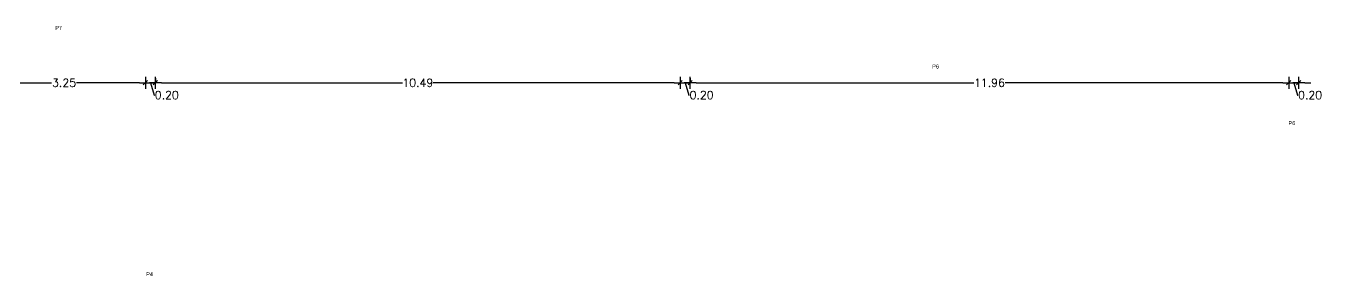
# Model space of a CAD drawing. Header units: metres. Extents: x 210 to 643, y -622 to 114.
# Drawn here: x 385.92 to 411.81, y -78.75 to -73.75 of the extents above; entities that cross this region are included whole.
import ezdxf

# ---------------------------------------------------------------- set-up
doc = ezdxf.new("R2010")
doc.units = ezdxf.units.M
for name, color, linetype in [('00.00 ACOTADO 1_100', 7, 'Continuous'), ('07.01 CARPINTERIA MEMORIA 1_50', 7, 'Continuous'), ('COTAS', 3, 'Continuous')]:
    doc.layers.add(name, color=color, linetype=linetype)
doc.styles.add('E-100', font='romans.shx', dxfattribs={"height": 0.16})
doc.styles.get("Standard").update_dxf_attribs({"font": 'arial.ttf'})
doc.dimstyles.new('E-100', dxfattribs={"dimtxt": 0.16, "dimasz": 0.12, "dimexe": 0, "dimexo": 0.12, "dimgap": 0.0035, "dimtad": 0, "dimzin": 0, "dimdsep": 46, "dimtxsty": 'E-100', "dimblk1": 'COTA', "dimblk2": 'COTA', "dimsah": 1, "dimcen": 1, "dimclre": 9, "dimadec": 0, "dimazin": 0, "dimtfac": 1, "dimtmove": 1, "dimatfit": 2, "dimfxl": 1, "dimtolj": 1, "dimarcsym": 0})

# ---------------------------------------------------------------- blocks, each defined once
blk = doc.blocks.new('COTA')
for p, q in [((-1, 0), (1, 0)), ((0, 1), (0, -1))]:
    blk.add_line(p, q)
at = {"layer": 'COTAS', "color": 5}
blk.add_line((-0.35, -0.35), (0.35, 0.35), dxfattribs=at)
blk = doc.blocks.new('*D67')
at = {"layer": '00.00 ACOTADO 1_100', "color": 9, "lineweight": -2, "transparency": 16777216}
for p, q in [((385.059, -74.793), (385.059, -74.886)), ((388.309, -74.793), (388.309, -74.886))]:
    blk.add_line(p, q, dxfattribs=at)
at = {"layer": '00.00 ACOTADO 1_100', "color": 0, "lineweight": -2, "transparency": 16777216}
for p, q in [((385.179, -74.886), (386.436, -74.886)), ((388.189, -74.886), (386.931, -74.886))]:
    blk.add_line(p, q, dxfattribs=at)
at = {"layer": 'DEFPOINTS', "color": 0, "transparency": 16777216}
for p in [(385.059, -74.673), (388.309, -74.673), (388.309, -74.886)]:
    blk.add_point(p, dxfattribs=at)
at = {"layer": '00.00 ACOTADO 1_100', "color": 0, "lineweight": -2, "transparency": 16777216, "xscale": 0.12, "yscale": 0.12, "zscale": 0.12, "rotation": 180}
blk.add_blockref('COTA', (385.059, -74.886), dxfattribs=at)
at = {"layer": '00.00 ACOTADO 1_100', "color": 0, "lineweight": -2, "transparency": 16777216, "xscale": 0.12, "yscale": 0.12, "zscale": 0.12}
blk.add_blockref('COTA', (388.309, -74.886), dxfattribs=at)
at = {"layer": '00.00 ACOTADO 1_100', "color": 0, "transparency": 16777216, "insert": (386.684, -74.886), "char_height": 0.16, "attachment_point": 5, "style": 'E-100'}
blk.add_mtext('\\A1;3.25', dxfattribs=at)
blk = doc.blocks.new('*D68')
at = {"layer": '00.00 ACOTADO 1_100', "color": 9, "lineweight": -2, "transparency": 16777216}
for p, q in [((388.309, -74.793), (388.309, -74.886)), ((388.509, -74.793), (388.509, -74.886))]:
    blk.add_line(p, q, dxfattribs=at)
at = {"layer": '00.00 ACOTADO 1_100', "color": 0, "lineweight": -2, "transparency": 16777216}
for p, q in [((388.189, -74.886), (388.069, -74.886)), ((388.309, -74.886), (388.509, -74.886)), ((388.309, -74.886), (388.509, -74.886)), ((388.409, -74.886), (388.482, -75.132)), ((388.629, -74.886), (388.749, -74.886)), ((388.482, -75.132), (388.489, -75.132))]:
    blk.add_line(p, q, dxfattribs=at)
at = {"layer": 'DEFPOINTS', "color": 0, "transparency": 16777216}
for p in [(388.309, -74.673), (388.509, -74.673), (388.509, -74.886)]:
    blk.add_point(p, dxfattribs=at)
at = {"layer": '00.00 ACOTADO 1_100', "color": 0, "lineweight": -2, "transparency": 16777216, "xscale": 0.12, "yscale": 0.12, "zscale": 0.12}
blk.add_blockref('COTA', (388.309, -74.886), dxfattribs=at)
at = {"layer": '00.00 ACOTADO 1_100', "color": 0, "lineweight": -2, "transparency": 16777216, "xscale": 0.12, "yscale": 0.12, "zscale": 0.12, "rotation": 180}
blk.add_blockref('COTA', (388.509, -74.886), dxfattribs=at)
at = {"layer": '00.00 ACOTADO 1_100', "color": 0, "transparency": 16777216, "insert": (388.737, -75.132), "char_height": 0.16, "attachment_point": 5, "style": 'E-100'}
blk.add_mtext('\\A1;0.20', dxfattribs=at)
blk = doc.blocks.new('*D69')
at = {"layer": '00.00 ACOTADO 1_100', "color": 9, "lineweight": -2, "transparency": 16777216}
for p, q in [((388.509, -74.793), (388.509, -74.886)), ((398.998, -74.793), (398.998, -74.886))]:
    blk.add_line(p, q, dxfattribs=at)
at = {"layer": '00.00 ACOTADO 1_100', "color": 0, "lineweight": -2, "transparency": 16777216}
for p, q in [((388.629, -74.886), (393.445, -74.886)), ((398.878, -74.886), (394.061, -74.886))]:
    blk.add_line(p, q, dxfattribs=at)
at = {"layer": 'DEFPOINTS', "color": 0, "transparency": 16777216}
for p in [(388.509, -74.673), (398.998, -74.673), (398.998, -74.886)]:
    blk.add_point(p, dxfattribs=at)
at = {"layer": '00.00 ACOTADO 1_100', "color": 0, "lineweight": -2, "transparency": 16777216, "xscale": 0.12, "yscale": 0.12, "zscale": 0.12, "rotation": 180}
blk.add_blockref('COTA', (388.509, -74.886), dxfattribs=at)
at = {"layer": '00.00 ACOTADO 1_100', "color": 0, "lineweight": -2, "transparency": 16777216, "xscale": 0.12, "yscale": 0.12, "zscale": 0.12}
blk.add_blockref('COTA', (398.998, -74.886), dxfattribs=at)
at = {"layer": '00.00 ACOTADO 1_100', "color": 0, "transparency": 16777216, "insert": (393.753, -74.886), "char_height": 0.16, "attachment_point": 5, "style": 'E-100'}
blk.add_mtext('\\A1;10.49', dxfattribs=at)
blk = doc.blocks.new('*D70')
at = {"layer": '00.00 ACOTADO 1_100', "color": 9, "lineweight": -2, "transparency": 16777216}
for p, q in [((398.998, -74.793), (398.998, -74.886)), ((399.198, -74.793), (399.198, -74.886))]:
    blk.add_line(p, q, dxfattribs=at)
at = {"layer": '00.00 ACOTADO 1_100', "color": 0, "lineweight": -2, "transparency": 16777216}
for p, q in [((398.878, -74.886), (398.758, -74.886)), ((398.998, -74.886), (399.198, -74.886)), ((398.998, -74.886), (399.198, -74.886)), ((399.098, -74.886), (399.171, -75.132)), ((399.318, -74.886), (399.438, -74.886)), ((399.171, -75.132), (399.178, -75.132))]:
    blk.add_line(p, q, dxfattribs=at)
at = {"layer": 'DEFPOINTS', "color": 0, "transparency": 16777216}
for p in [(398.998, -74.673), (399.198, -74.673), (399.198, -74.886)]:
    blk.add_point(p, dxfattribs=at)
at = {"layer": '00.00 ACOTADO 1_100', "color": 0, "lineweight": -2, "transparency": 16777216, "xscale": 0.12, "yscale": 0.12, "zscale": 0.12}
blk.add_blockref('COTA', (398.998, -74.886), dxfattribs=at)
at = {"layer": '00.00 ACOTADO 1_100', "color": 0, "lineweight": -2, "transparency": 16777216, "xscale": 0.12, "yscale": 0.12, "zscale": 0.12, "rotation": 180}
blk.add_blockref('COTA', (399.198, -74.886), dxfattribs=at)
at = {"layer": '00.00 ACOTADO 1_100', "color": 0, "transparency": 16777216, "insert": (399.426, -75.132), "char_height": 0.16, "attachment_point": 5, "style": 'E-100'}
blk.add_mtext('\\A1;0.20', dxfattribs=at)
blk = doc.blocks.new('*D71')
at = {"layer": '00.00 ACOTADO 1_100', "color": 9, "lineweight": -2, "transparency": 16777216}
for p, q in [((399.198, -74.793), (399.198, -74.886)), ((411.159, -74.858), (411.159, -74.886))]:
    blk.add_line(p, q, dxfattribs=at)
at = {"layer": '00.00 ACOTADO 1_100', "color": 0, "lineweight": -2, "transparency": 16777216}
for p, q in [((399.318, -74.886), (404.866, -74.886)), ((411.039, -74.886), (405.49, -74.886))]:
    blk.add_line(p, q, dxfattribs=at)
at = {"layer": 'DEFPOINTS', "color": 0, "transparency": 16777216}
for p in [(399.198, -74.673), (411.159, -74.738), (411.159, -74.886)]:
    blk.add_point(p, dxfattribs=at)
at = {"layer": '00.00 ACOTADO 1_100', "color": 0, "lineweight": -2, "transparency": 16777216, "xscale": 0.12, "yscale": 0.12, "zscale": 0.12, "rotation": 180}
blk.add_blockref('COTA', (399.198, -74.886), dxfattribs=at)
at = {"layer": '00.00 ACOTADO 1_100', "color": 0, "lineweight": -2, "transparency": 16777216, "xscale": 0.12, "yscale": 0.12, "zscale": 0.12}
blk.add_blockref('COTA', (411.159, -74.886), dxfattribs=at)
at = {"layer": '00.00 ACOTADO 1_100', "color": 0, "transparency": 16777216, "insert": (405.178, -74.886), "char_height": 0.16, "attachment_point": 5, "style": 'E-100'}
blk.add_mtext('\\A1;11.96', dxfattribs=at)
blk = doc.blocks.new('*D72')
at = {"layer": '00.00 ACOTADO 1_100', "color": 0, "lineweight": -2, "transparency": 16777216}
for p, q in [((411.039, -74.886), (410.919, -74.886)), ((411.159, -74.886), (411.359, -74.886)), ((411.159, -74.886), (411.359, -74.886)), ((411.259, -74.886), (411.333, -75.132)), ((411.479, -74.886), (411.599, -74.886)), ((411.333, -75.132), (411.34, -75.132))]:
    blk.add_line(p, q, dxfattribs=at)
at = {"layer": '00.00 ACOTADO 1_100', "color": 9, "lineweight": -2, "transparency": 16777216}
for p, q in [((411.159, -74.858), (411.159, -74.886)), ((411.359, -74.858), (411.359, -74.886))]:
    blk.add_line(p, q, dxfattribs=at)
at = {"layer": 'DEFPOINTS', "color": 0, "transparency": 16777216}
for p in [(411.159, -74.738), (411.359, -74.738), (411.359, -74.886)]:
    blk.add_point(p, dxfattribs=at)
at = {"layer": '00.00 ACOTADO 1_100', "color": 0, "lineweight": -2, "transparency": 16777216, "xscale": 0.12, "yscale": 0.12, "zscale": 0.12}
blk.add_blockref('COTA', (411.159, -74.886), dxfattribs=at)
at = {"layer": '00.00 ACOTADO 1_100', "color": 0, "lineweight": -2, "transparency": 16777216, "xscale": 0.12, "yscale": 0.12, "zscale": 0.12, "rotation": 180}
blk.add_blockref('COTA', (411.359, -74.886), dxfattribs=at)
at = {"layer": '00.00 ACOTADO 1_100', "color": 0, "transparency": 16777216, "insert": (411.587, -75.132), "char_height": 0.16, "attachment_point": 5, "style": 'E-100'}
blk.add_mtext('\\A1;0.20', dxfattribs=at)

msp = doc.modelspace()

# ---------------------------------------------------------------- texts
at = {"layer": '07.01 CARPINTERIA MEMORIA 1_50', "char_height": 0.08, "attachment_point": 1}
for s, insert in [('P7', (386.507, -73.748)), ('P6', (404.032, -74.521)), ('P6', (411.154, -75.653)), ('P4', (388.324, -78.674))]:
    msp.add_mtext_dynamic_manual_height_columns(s, width=1.57422, gutter_width=1, heights=[0.691], dxfattribs=dict(at, insert=insert))

# ---------------------------------------------------------------- dimensions: what is measured, and where the dimension line sits
at = {"layer": '00.00 ACOTADO 1_100'}
for base, p1, p2, picture, middle in [((388.309, -74.886), (385.059, -74.673), (388.309, -74.673), '*D67', (386.684, -74.886)), ((388.509, -74.886), (388.309, -74.673), (388.509, -74.673), '*D68', (388.493, -75.132)), ((398.998, -74.886), (388.509, -74.673), (398.998, -74.673), '*D69', (393.753, -74.886)), ((399.198, -74.886), (398.998, -74.673), (399.198, -74.673), '*D70', (399.182, -75.132)), ((411.159, -74.886), (399.198, -74.673), (411.159, -74.738), '*D71', (405.178, -74.886)), ((411.359, -74.886), (411.159, -74.738), (411.359, -74.738), '*D72', (411.343, -75.132))]:
    dim = msp.add_linear_dim(base=base, p1=p1, p2=p2, dimstyle='E-100', dxfattribs=at)
    dim.commit()
    dim.dimension.update_dxf_attribs({"geometry": picture, "text_midpoint": middle})

doc.saveas('drawing.dxf')
